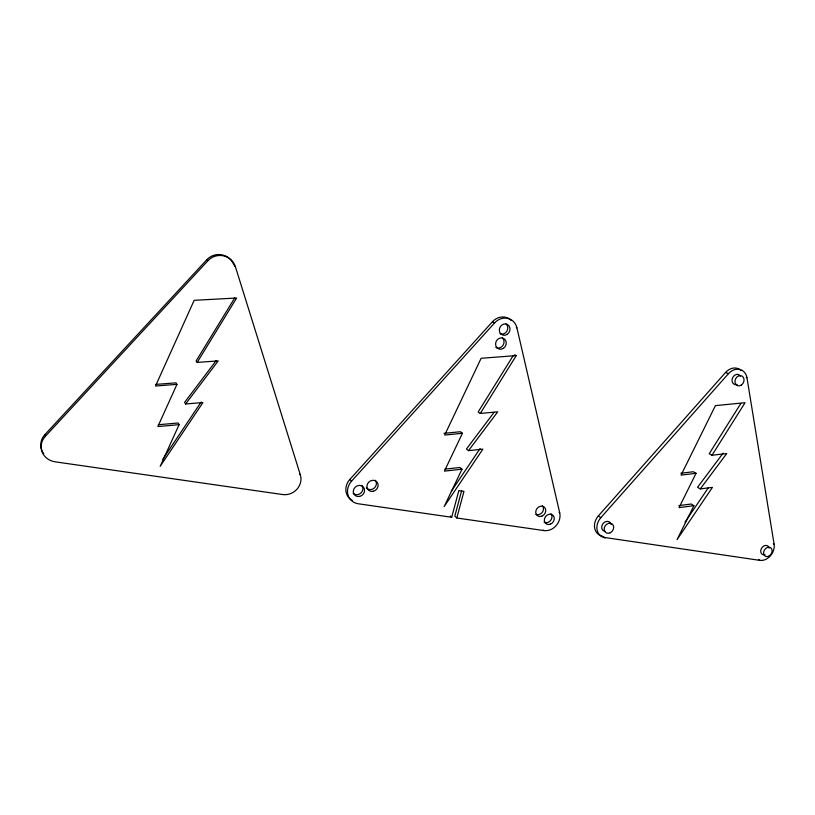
<?xml version="1.0" encoding="UTF-8"?>
<svg xmlns="http://www.w3.org/2000/svg" width="815" height="815" viewBox="0 0 815 815"><rect width="100%" height="100%" fill="white"/><g stroke="black" fill="none" stroke-linecap="round" stroke-linejoin="round"><path stroke-width="1.22" d="M451.704 517.26L458.845 490.589L463.959 491.384L456.808 517.994L543.982 530.585A13.712 11.665 -52 0 0 559.722 512.89L516.914 327.824A14.578 13.091 -62.9 0 0 507.653 318.359A14.578 13.091 -62.9 0 0 494.603 322.923L351.499 481.227A14.772 13.305 -41.7 0 0 347.995 495.082A14.772 13.305 -41.7 0 0 358.172 503.752L451.704 517.26L450.389 516.007M461.606 490.813L454.821 516.129L456.808 517.994M155.879 384.395L175.979 382.846L176.957 384.364L157.866 426.551L179.106 424.656L178.128 422.985L158.222 424.747M179.106 424.656L160.178 466.333L202.955 402.529L185.606 403.975L184.587 402.386L216.311 360.495M443.961 433.346L460.383 431.726L462.431 433.285L444.42 471.131L462.024 469.185L444.144 506.614L482.888 449.147L468.493 450.654L466.435 449.034L494.053 412.339M680.871 473.24L693.31 471.753L696.041 473.321L679.038 507.633L693.911 505.687L677.041 539.652L712.432 487.38L700.268 488.898L697.538 487.288L723.16 453.079M234.72 297.964L196.099 360.994L197.179 362.4L218.226 360.892L185.606 403.975M197.179 362.4L236.625 298.015L194.164 300.317L155.512 386.025L176.957 384.364M513.328 355.422L478.161 411.983L480.28 413.46L497.721 411.82L468.493 450.654M480.28 413.46L516.262 355.595L514.744 354.759M740.804 403.537L709.213 453.751L711.994 455.249L726.736 453.558L700.268 488.898M711.994 455.249L745.063 402.702L715.427 405.615L681.065 475.114L696.041 473.321M162.776 459.273L201.173 401.999M451.316 491.251L480.076 448.576M684.987 522.232L708.266 487.859M602.051 535.964A13.274 11.053 -54 0 1 598.342 515.956L725.574 372.465A13.244 10.789 -63.7 0 1 741.039 370.53M605.188 537.931A13.325 11.084 -54 0 1 597.14 530.229A13.325 11.084 -54 0 1 600.777 517.719L728.457 373.678A13.295 10.819 -63.7 0 1 739.643 369.378A13.295 10.819 -63.7 0 1 746.958 377.742L774.107 544.175A12.531 9.77 -57.1 0 1 759.947 560.374L604.577 537.472M352.355 500.532A14.711 13.264 -41.6 0 1 349.859 479.424L492.392 321.803A14.517 13.05 -62.9 0 1 511.331 320.55M43.725 453.639A17.156 15.597 -7.9 0 1 44.917 434.599L206.796 259.751A16.178 16.005 -11.5 0 1 233.824 264.804M45.304 436.392L207.937 260.719A16.249 16.076 -13 0 1 235.413 266.739L300.389 475.043A15.332 14.018 -34.4 0 1 282.693 494.552L55.206 461.83A17.237 15.658 -8.1 0 1 42.095 451.928A17.237 15.658 -8.1 0 1 45.304 436.392L44.917 434.599M678.854 505.616L691.212 504.016L693.911 505.687M444.949 469.145L459.986 467.494L462.024 469.185M462.431 433.285L444.684 435.047L481.135 358.284L516.262 355.595M746.214 377.437L746.958 377.742M725.574 372.465L728.457 373.678M516.343 327.538L516.914 327.824M492.392 321.803L494.603 322.923M773.384 543.737L774.107 544.175M758.531 559.467L759.947 560.374M598.342 515.956L600.777 517.719M603.518 536.667L604.272 537.238M559.141 512.441L559.722 512.89M234.312 265.873L235.413 266.739M543.422 530.117L543.982 530.585M206.796 259.751L207.937 260.719M349.859 479.424L351.499 481.227M299.482 473.912L300.389 475.043M765.041 554.709A5.002 3.902 -57 0 1 760.741 551.551A5.002 3.902 -57 0 1 764.358 545.755A5.002 3.902 -57 0 1 769.146 548.118M605.25 531.441A5.338 4.442 -53.9 0 1 601.735 526.775A5.338 4.442 -53.9 0 1 606.217 521.519A5.338 4.442 -53.9 0 1 611.138 524.524M737.188 384.425A5.318 4.33 -63.8 0 1 732.206 381.664A5.318 4.33 -63.8 0 1 734.794 375.175A5.318 4.33 -63.8 0 1 740.468 376.173M542.423 505.769A5.491 4.686 -52 0 1 542.24 512.36A5.491 4.686 -52 0 1 535.924 514.377M375.287 480.259A5.858 5.287 -42.8 0 1 374.197 488.104A5.858 5.287 -42.8 0 1 366.353 487.849M502.386 337.94A5.797 5.206 -61.8 0 1 502.916 345.438A5.797 5.206 -61.8 0 1 495.856 347.424M550.94 513.756A5.461 4.646 -52 0 1 550.573 520.51A5.461 4.646 -52 0 1 544.074 522.12M361.768 485.343A5.888 5.308 -41.4 0 1 360.913 493.014A5.888 5.308 -41.4 0 1 353.15 493.35M506.115 324.003A5.807 5.226 -63.2 0 1 506.798 331.308A5.807 5.226 -63.2 0 1 500.033 333.732M769.319 555.871A5.022 3.912 -57 0 0 770.593 547.7A5.022 3.912 -57 0 0 763.645 552.173A5.022 3.912 -57 0 0 769.319 555.871M610.201 532.806A5.359 4.452 -53.9 0 0 612.299 524.076A5.359 4.452 -53.9 0 0 604.312 527.825A5.359 4.452 -53.9 0 0 610.201 532.806M741.365 385.047A5.338 4.34 -63.8 0 0 742.18 376.133A5.338 4.34 -63.8 0 0 734.977 381.063A5.338 4.34 -63.8 0 0 741.365 385.047M541.883 516.19A5.511 4.707 -52 0 0 544.41 507.246A5.511 4.707 -52 0 0 535.934 510.608A5.511 4.707 -52 0 0 541.883 516.19M373.209 491.292A5.888 5.298 -42.9 0 0 377.009 482.042A5.888 5.298 -42.9 0 0 367.341 484.212A5.888 5.298 -42.9 0 0 373.209 491.292M503.405 348.351A5.817 5.226 -61.8 0 0 503.782 338.51A5.817 5.226 -61.8 0 0 495.561 343.859A5.817 5.226 -61.8 0 0 503.405 348.351M359.639 496.427A5.909 5.328 -41.4 0 0 363.439 487.156A5.909 5.328 -41.4 0 0 353.71 489.346A5.909 5.328 -41.4 0 0 359.639 496.427M507.154 334.405A5.837 5.236 -63.2 0 0 507.541 324.513A5.837 5.236 -63.2 0 0 499.3 329.841A5.837 5.236 -63.2 0 0 507.154 334.405M550.42 524.157A5.481 4.656 -52 0 0 552.947 515.263A5.481 4.656 -52 0 0 544.532 518.625A5.481 4.656 -52 0 0 550.42 524.157"/></g></svg>
